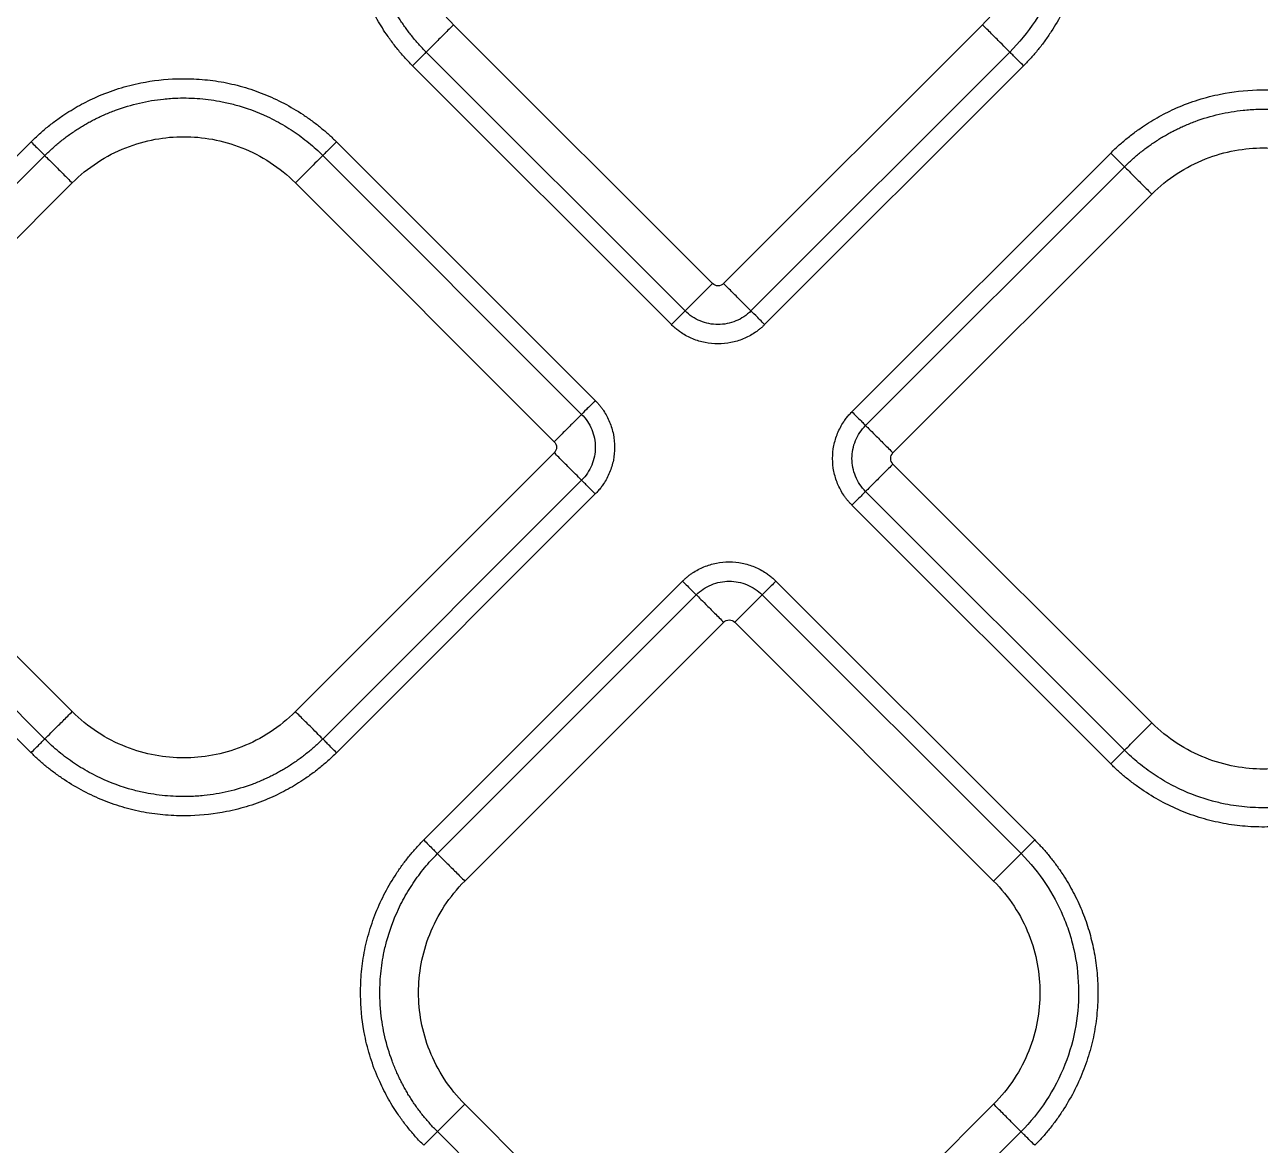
# Model space of a CAD drawing. Extents: x 0 to 84, y -21 to 126.
# Drawn here: x 39.184 to 42.328, y 36.172 to 39.023 of the extents above; entities that cross this region are included whole.
import ezdxf

# ---------------------------------------------------------------- set-up
doc = ezdxf.new("R2010")
doc.units = 0
doc.header["$MEASUREMENT"] = 0
doc.layers.add('1', color=4, linetype='Continuous')

# ---------------------------------------------------------------- blocks, each defined once
blk = doc.blocks.new('PRODIGY')
at = {"layer": '1', "color": 3, "linetype": 'Continuous', "lineweight": 25}
for p, q in [((40.9336, 38.3647), (40.2749, 39.0234)), ((41.6205, 39.0234), (40.9618, 38.3647)), ((40.8639, 38.295), (40.2052, 38.9537)), ((41.6902, 38.9537), (41.0316, 38.295)), ((40.829, 38.2602), (40.1703, 38.9188)), ((41.7251, 38.9188), (41.0664, 38.2602)), ((38.5411, 38.0667), (39.1998, 38.7253)), ((39.9769, 38.7253), (40.6355, 38.0667)), ((38.576, 38.0318), (39.2346, 38.6905)), ((39.942, 38.6905), (40.6007, 38.0318)), ((41.2884, 38.0382), (41.9471, 38.6968)), ((41.3232, 38.0033), (41.9819, 38.662)), ((38.6457, 37.9621), (39.3043, 38.6208)), ((39.8723, 38.6208), (40.531, 37.9621)), ((41.3929, 37.9336), (42.0516, 38.5923)), ((39.3043, 37.2752), (38.6457, 37.9338)), ((40.531, 37.9338), (39.8723, 37.2752)), ((42.0516, 37.2467), (41.3929, 37.9053)), ((39.2346, 37.2055), (38.576, 37.8641)), ((40.6007, 37.8641), (39.942, 37.2055)), ((39.1998, 37.1706), (38.5411, 37.8293)), ((40.6355, 37.8293), (39.9769, 37.1706)), ((41.9819, 37.177), (41.3232, 37.8356)), ((41.9471, 37.1421), (41.2884, 37.8008)), ((40.1989, 36.9486), (40.8575, 37.6073)), ((41.0949, 37.6073), (41.7536, 36.9486)), ((40.2337, 36.9138), (40.8924, 37.5725)), ((41.0601, 37.5725), (41.7187, 36.9138)), ((40.3034, 36.8441), (40.9621, 37.5027)), ((40.9904, 37.5027), (41.649, 36.8441)), ((40.9621, 35.6174), (40.3034, 36.2761)), ((41.649, 36.2761), (40.9904, 35.6174)), ((40.8924, 35.5477), (40.2337, 36.2064)), ((41.7187, 36.2064), (41.0601, 35.5477))]:
    blk.add_line(p, q, dxfattribs=at)
for points, knots in [([(40.1703, 38.9188), (40.1669, 38.9224), (40.1599, 38.9295), (40.1497, 38.9405), (40.1399, 38.9517), (40.1304, 38.9633), (40.1212, 38.9751), (40.1123, 38.9872), (40.0971, 39.009), (40.0771, 39.0415), (40.0537, 39.0889), (40.034, 39.1411), (40.0165, 39.2092), (40.0088, 39.2784), (40.0101, 39.3467), (40.0168, 39.4026), (40.0293, 39.4577), (40.0478, 39.5113), (40.0716, 39.5627), (40.0955, 39.6031), (40.1168, 39.6337), (40.1337, 39.6555), (40.1514, 39.6764), (40.164, 39.6894), (40.1703, 39.6959)], [0, 0, 0, 0, 0.017341, 0.034665, 0.051985, 0.069313, 0.086663, 0.104047, 0.121478, 0.179141, 0.236743, 0.304922, 0.372836, 0.480686, 0.54577, 0.610337, 0.67596, 0.741895, 0.807114, 0.872629, 0.904913, 0.936849, 0.968517, 1, 1, 1, 1]), ([(41.7251, 39.6959), (41.7282, 39.6927), (41.7346, 39.6863), (41.7437, 39.6764), (41.7527, 39.6663), (41.7613, 39.656), (41.7698, 39.6454), (41.778, 39.6347), (41.7859, 39.6237), (41.7959, 39.6091), (41.8076, 39.5906), (41.8245, 39.5609), (41.8429, 39.5232), (41.8603, 39.4764), (41.8736, 39.4275), (41.8824, 39.3765), (41.8865, 39.3233), (41.8855, 39.2692), (41.879, 39.2141), (41.8668, 39.1595), (41.8486, 39.1059), (41.825, 39.0543), (41.801, 39.0134), (41.7796, 38.9823), (41.7624, 38.96), (41.7444, 38.9387), (41.7315, 38.9254), (41.7251, 38.9188)], [0, 0, 0, 0, 0.015653, 0.03129, 0.046922, 0.062557, 0.078206, 0.093877, 0.10958, 0.125325, 0.155378, 0.185662, 0.243925, 0.301095, 0.359088, 0.419952, 0.480645, 0.544392, 0.607866, 0.673169, 0.738587, 0.80425, 0.870202, 0.903106, 0.935649, 0.967918, 1, 1, 1, 1]), ([(40.2052, 38.9537), (40.2019, 38.957), (40.1954, 38.9636), (40.1861, 38.9738), (40.177, 38.9842), (40.1683, 38.9947), (40.16, 39.0054), (40.1521, 39.0162), (40.1445, 39.0272), (40.1372, 39.0382), (40.1303, 39.0493), (40.1238, 39.0605), (40.1176, 39.0717), (40.1118, 39.083), (40.1062, 39.0945), (40.0985, 39.1113), (40.0853, 39.1441), (40.0704, 39.1937), (40.0615, 39.2472), (40.058, 39.2987), (40.0593, 39.3488), (40.0661, 39.3973), (40.0797, 39.4552), (40.0966, 39.5013), (40.1172, 39.5426), (40.1296, 39.5645), (40.143, 39.5856), (40.1573, 39.6058), (40.1724, 39.6252), (40.1883, 39.6437), (40.1996, 39.6553), (40.2052, 39.6611)], [0, 0, 0, 0, 0.017778, 0.035429, 0.05295, 0.070335, 0.087579, 0.104678, 0.121627, 0.138422, 0.15506, 0.171537, 0.187851, 0.204007, 0.220236, 0.23663, 0.2744, 0.355233, 0.434067, 0.480754, 0.552371, 0.624938, 0.667358, 0.779414, 0.811539, 0.843523, 0.875325, 0.90691, 0.93824, 0.96928, 1, 1, 1, 1]), ([(41.6902, 39.6611), (41.7139, 39.6374), (41.7348, 39.6117), (41.7703, 39.5584), (41.7851, 39.5308), (41.8027, 39.4892), (41.8079, 39.4755), (41.8171, 39.4471), (41.8211, 39.4324), (41.8313, 39.3871), (41.8355, 39.3554), (41.8375, 39.2901), (41.8353, 39.2565), (41.8239, 39.1897), (41.8146, 39.1564), (41.7894, 39.0922), (41.7734, 39.0613), (41.7356, 39.0039), (41.7139, 38.9774), (41.6902, 38.9537)], [0, 0, 0, 0, 0.125, 0.125, 0.25, 0.25, 0.3125, 0.3125, 0.375, 0.375, 0.5, 0.5, 0.625, 0.625, 0.75, 0.75, 0.875, 0.875, 1, 1, 1, 1]), ([(40.2749, 39.0234), (40.2553, 39.043), (40.2377, 39.0646), (40.2077, 39.1106), (40.1953, 39.1348), (40.1757, 39.1842), (40.1686, 39.2094), (40.1594, 39.2591), (40.1573, 39.2837), (40.1573, 39.331), (40.1594, 39.3556), (40.1686, 39.4053), (40.1757, 39.4305), (40.1953, 39.4799), (40.2077, 39.5042), (40.2377, 39.5501), (40.2553, 39.5718), (40.2749, 39.5914)], [0, 0, 0, 0, 0.125, 0.125, 0.25, 0.25, 0.375, 0.375, 0.5, 0.5, 0.625, 0.625, 0.75, 0.75, 0.875, 0.875, 1, 1, 1, 1]), ([(41.6205, 39.5914), (41.6401, 39.5718), (41.6577, 39.5501), (41.6877, 39.5042), (41.7002, 39.4799), (41.7197, 39.4305), (41.7268, 39.4053), (41.736, 39.3556), (41.7382, 39.331), (41.7382, 39.2837), (41.736, 39.2591), (41.7268, 39.2094), (41.7197, 39.1842), (41.7002, 39.1348), (41.6877, 39.1106), (41.6577, 39.0646), (41.6401, 39.043), (41.6205, 39.0234)], [0, 0, 0, 0, 0.125, 0.125, 0.25, 0.25, 0.375, 0.375, 0.5, 0.5, 0.625, 0.625, 0.75, 0.75, 0.875, 0.875, 1, 1, 1, 1]), ([(40.2749, 39.0234), (40.2675, 39.016), (40.2596, 39.0081), (40.2441, 38.9926), (40.2365, 38.985), (40.2232, 38.9717), (40.2176, 38.966), (40.2092, 38.9577), (40.2065, 38.955), (40.2052, 38.9537)], [0, 0, 0, 0, 0.25, 0.25, 0.5, 0.5, 0.75, 0.75, 1, 1, 1, 1]), ([(41.6902, 38.9537), (41.6889, 38.955), (41.6862, 38.9577), (41.6778, 38.966), (41.6722, 38.9717), (41.6589, 38.985), (41.6513, 38.9926), (41.6358, 39.0081), (41.6279, 39.016), (41.6205, 39.0234)], [0, 0, 0, 0, 0.25, 0.25, 0.5, 0.5, 0.75, 0.75, 1, 1, 1, 1]), ([(40.2052, 38.9537), (40.2046, 38.9531), (40.2033, 38.9518), (40.1994, 38.9479), (40.1967, 38.9452), (40.1902, 38.9387), (40.1864, 38.9349), (40.1784, 38.9269), (40.1743, 38.9227), (40.1703, 38.9188)], [0, 0, 0, 0, 0.25, 0.25, 0.5, 0.5, 0.75, 0.75, 1, 1, 1, 1]), ([(41.7251, 38.9188), (41.7212, 38.9227), (41.717, 38.9269), (41.709, 38.9349), (41.7052, 38.9387), (41.6987, 38.9452), (41.696, 38.9479), (41.6921, 38.9518), (41.6908, 38.9531), (41.6902, 38.9537)], [0, 0, 0, 0, 0.25, 0.25, 0.5, 0.5, 0.75, 0.75, 1, 1, 1, 1]), ([(39.1998, 38.7253), (39.2033, 38.7288), (39.2104, 38.7358), (39.2214, 38.7459), (39.2327, 38.7558), (39.2442, 38.7653), (39.256, 38.7745), (39.2681, 38.7834), (39.2899, 38.7986), (39.3225, 38.8186), (39.3698, 38.842), (39.4221, 38.8617), (39.4901, 38.8792), (39.5593, 38.8869), (39.6277, 38.8856), (39.6835, 38.8789), (39.7386, 38.8664), (39.7922, 38.8479), (39.8436, 38.8241), (39.884, 38.8002), (39.9147, 38.7789), (39.9365, 38.762), (39.9573, 38.7443), (39.9704, 38.7316), (39.9769, 38.7253)], [0, 0, 0, 0, 0.017341, 0.034665, 0.051985, 0.069313, 0.086663, 0.104047, 0.121478, 0.179141, 0.236743, 0.304922, 0.372836, 0.480686, 0.54577, 0.610337, 0.67596, 0.741895, 0.807114, 0.872629, 0.904913, 0.936849, 0.968517, 1, 1, 1, 1]), ([(39.2346, 38.6905), (39.2379, 38.6938), (39.2446, 38.7003), (39.2548, 38.7096), (39.2652, 38.7187), (39.2757, 38.7273), (39.2864, 38.7357), (39.2972, 38.7436), (39.3081, 38.7512), (39.3192, 38.7585), (39.3303, 38.7654), (39.3414, 38.7719), (39.3527, 38.7781), (39.364, 38.7839), (39.3755, 38.7895), (39.3922, 38.7971), (39.425, 38.8104), (39.4747, 38.8253), (39.5281, 38.8342), (39.5797, 38.8376), (39.6297, 38.8363), (39.6782, 38.8296), (39.7361, 38.816), (39.7823, 38.7991), (39.8235, 38.7785), (39.8454, 38.7661), (39.8665, 38.7527), (39.8868, 38.7384), (39.9062, 38.7233), (39.9247, 38.7074), (39.9363, 38.6961), (39.942, 38.6905)], [0, 0, 0, 0, 0.0177773, 0.0354291, 0.05295, 0.0703348, 0.0875787, 0.1046772, 0.1216261, 0.1384214, 0.1550594, 0.1715367, 0.1878502, 0.2040071, 0.2202357, 0.2366296, 0.2744003, 0.3552333, 0.4340671, 0.4807536, 0.5523715, 0.624938, 0.6673579, 0.7794137, 0.8115391, 0.8435227, 0.8753255, 0.9069098, 0.9382395, 0.9692804, 1, 1, 1, 1]), ([(41.9471, 38.6968), (41.9506, 38.7003), (41.9577, 38.7073), (41.9687, 38.7174), (41.98, 38.7273), (41.9915, 38.7368), (42.0033, 38.746), (42.0154, 38.7549), (42.0372, 38.7701), (42.0698, 38.7901), (42.1171, 38.8135), (42.1693, 38.8332), (42.2374, 38.8507), (42.3066, 38.8584), (42.375, 38.8571), (42.4308, 38.8504), (42.4859, 38.8379), (42.5395, 38.8194), (42.5909, 38.7956), (42.6313, 38.7717), (42.662, 38.7504), (42.6838, 38.7335), (42.7046, 38.7158), (42.7177, 38.7031), (42.7242, 38.6968)], [0, 0, 0, 0, 0.0173412, 0.0346651, 0.0519847, 0.069313, 0.0866627, 0.1040468, 0.121478, 0.1791406, 0.2367426, 0.3049223, 0.3728359, 0.4806859, 0.5457701, 0.6103365, 0.6759598, 0.7418949, 0.807114, 0.8726293, 0.9049132, 0.9368491, 0.9685172, 1, 1, 1, 1]), ([(41.9819, 38.662), (41.9852, 38.6652), (41.9918, 38.6718), (42.0021, 38.6811), (42.0124, 38.6902), (42.023, 38.6988), (42.0337, 38.7072), (42.0445, 38.7151), (42.0554, 38.7227), (42.0664, 38.73), (42.0775, 38.7369), (42.0887, 38.7434), (42.0999, 38.7496), (42.1113, 38.7554), (42.1228, 38.761), (42.1395, 38.7686), (42.1723, 38.7819), (42.222, 38.7968), (42.2754, 38.8057), (42.3269, 38.8091), (42.377, 38.8078), (42.4255, 38.8011), (42.4834, 38.7875), (42.5296, 38.7706), (42.5708, 38.75), (42.5927, 38.7376), (42.6138, 38.7242), (42.6341, 38.7099), (42.6534, 38.6948), (42.6719, 38.6789), (42.6835, 38.6676), (42.6893, 38.662)], [0, 0, 0, 0, 0.017777, 0.035429, 0.05295, 0.070335, 0.087578, 0.104677, 0.121626, 0.138421, 0.155059, 0.171537, 0.18785, 0.204007, 0.220236, 0.23663, 0.2744, 0.355233, 0.434067, 0.480754, 0.552372, 0.624938, 0.667358, 0.779414, 0.811539, 0.843523, 0.875326, 0.90691, 0.93824, 0.96928, 1, 1, 1, 1]), ([(39.3043, 38.6208), (39.3239, 38.6404), (39.3456, 38.6579), (39.3915, 38.688), (39.4158, 38.7004), (39.4652, 38.72), (39.4904, 38.7271), (39.5401, 38.7363), (39.5647, 38.7384), (39.612, 38.7384), (39.6365, 38.7363), (39.6863, 38.7271), (39.7114, 38.72), (39.7609, 38.7004), (39.7851, 38.688), (39.8311, 38.6579), (39.8527, 38.6404), (39.8723, 38.6208)], [0, 0, 0, 0, 0.125, 0.125, 0.25, 0.25, 0.375, 0.375, 0.5, 0.5, 0.625, 0.625, 0.75, 0.75, 0.875, 0.875, 1, 1, 1, 1]), ([(39.1998, 38.7253), (39.2035, 38.7217), (39.2074, 38.7177), (39.2152, 38.71), (39.219, 38.7062), (39.2256, 38.6995), (39.2284, 38.6967), (39.2326, 38.6925), (39.234, 38.6911), (39.2346, 38.6905)], [0, 0, 0, 0, 0.25, 0.25, 0.5, 0.5, 0.75, 0.75, 1, 1, 1, 1]), ([(39.9769, 38.7253), (39.973, 38.7214), (39.9688, 38.7173), (39.9608, 38.7093), (39.957, 38.7055), (39.9505, 38.699), (39.9478, 38.6963), (39.9439, 38.6923), (39.9426, 38.6911), (39.942, 38.6905)], [0, 0, 0, 0, 0.25, 0.25, 0.5, 0.5, 0.75, 0.75, 1, 1, 1, 1]), ([(42.0516, 38.5923), (42.0712, 38.6119), (42.0929, 38.6294), (42.1388, 38.6595), (42.163, 38.6719), (42.2125, 38.6915), (42.2377, 38.6986), (42.2874, 38.7078), (42.3119, 38.7099), (42.3593, 38.7099), (42.3838, 38.7078), (42.4336, 38.6986), (42.4587, 38.6915), (42.5082, 38.6719), (42.5324, 38.6595), (42.5783, 38.6294), (42.6, 38.6119), (42.6196, 38.5923)], [0, 0, 0, 0, 0.125, 0.125, 0.25, 0.25, 0.375, 0.375, 0.5, 0.5, 0.625, 0.625, 0.75, 0.75, 0.875, 0.875, 1, 1, 1, 1]), ([(39.2346, 38.6905), (39.2359, 38.6892), (39.2386, 38.6865), (39.247, 38.6781), (39.2527, 38.6725), (39.266, 38.6592), (39.2736, 38.6516), (39.2891, 38.636), (39.297, 38.6282), (39.3043, 38.6208)], [0, 0, 0, 0, 0.25, 0.25, 0.5, 0.5, 0.75, 0.75, 1, 1, 1, 1]), ([(39.942, 38.6905), (39.9407, 38.6892), (39.938, 38.6865), (39.9296, 38.6781), (39.924, 38.6725), (39.9107, 38.6592), (39.9031, 38.6516), (39.8876, 38.636), (39.8797, 38.6282), (39.8723, 38.6208)], [0, 0, 0, 0, 0.25, 0.25, 0.5, 0.5, 0.75, 0.75, 1, 1, 1, 1]), ([(41.9471, 38.6968), (41.9507, 38.6931), (41.9547, 38.6892), (41.9624, 38.6814), (41.9662, 38.6776), (41.9729, 38.671), (41.9757, 38.6682), (41.9799, 38.664), (41.9813, 38.6626), (41.9819, 38.662)], [0, 0, 0, 0, 0.25, 0.25, 0.5, 0.5, 0.75, 0.75, 1, 1, 1, 1]), ([(41.9819, 38.662), (41.9832, 38.6607), (41.9859, 38.658), (41.9943, 38.6496), (41.9999, 38.644), (42.0132, 38.6307), (42.0208, 38.6231), (42.0364, 38.6075), (42.0442, 38.5997), (42.0516, 38.5923)], [0, 0, 0, 0, 0.25, 0.25, 0.5, 0.5, 0.75, 0.75, 1, 1, 1, 1]), ([(40.8639, 38.295), (40.8652, 38.2963), (40.8679, 38.299), (40.8762, 38.3074), (40.8819, 38.313), (40.8952, 38.3263), (40.9028, 38.3339), (40.9183, 38.3494), (40.9262, 38.3573), (40.9336, 38.3647)], [0, 0, 0, 0, 0.25, 0.25, 0.5, 0.5, 0.75, 0.75, 1, 1, 1, 1]), ([(41.0316, 38.295), (41.0303, 38.2963), (41.0276, 38.299), (41.0192, 38.3073), (41.0136, 38.313), (41.0003, 38.3263), (40.9927, 38.3339), (40.9772, 38.3494), (40.9692, 38.3573), (40.9618, 38.3647)], [0, 0, 0, 0, 0.25, 0.25, 0.5, 0.5, 0.75, 0.75, 1, 1, 1, 1]), ([(40.829, 38.2602), (40.8329, 38.2641), (40.8371, 38.2682), (40.845, 38.2762), (40.8489, 38.28), (40.8554, 38.2865), (40.8581, 38.2892), (40.862, 38.2931), (40.8633, 38.2944), (40.8639, 38.295)], [0, 0, 0, 0, 0.25, 0.25, 0.5, 0.5, 0.75, 0.75, 1, 1, 1, 1]), ([(41.0316, 38.295), (41.0207, 38.2841), (41.0075, 38.2754), (40.9786, 38.2634), (40.9631, 38.2603), (40.9324, 38.2603), (40.9168, 38.2634), (40.8879, 38.2754), (40.8747, 38.2841), (40.8639, 38.295)], [0, 0, 0, 0, 0.25, 0.25, 0.5, 0.5, 0.75, 0.75, 1, 1, 1, 1]), ([(41.0664, 38.2602), (41.0582, 38.2684), (41.0499, 38.2767), (41.0373, 38.2893), (41.0329, 38.2936), (41.0316, 38.295)], [0, 0, 0, 0, 0.5, 0.5, 1, 1, 1, 1]), ([(41.0664, 38.2602), (41.0645, 38.2583), (41.0605, 38.2544), (41.0543, 38.2491), (41.0478, 38.244), (41.0387, 38.2377), (41.0269, 38.2306), (41.012, 38.2236), (40.9965, 38.218), (40.9752, 38.2127), (40.9477, 38.2099), (40.9202, 38.2127), (40.8989, 38.218), (40.8834, 38.2236), (40.8685, 38.2306), (40.8559, 38.2382), (40.8454, 38.2456), (40.8369, 38.2526), (40.8316, 38.2576), (40.829, 38.2602)], [0, 0, 0, 0, 0.031198, 0.062422, 0.093752, 0.125266, 0.187622, 0.250173, 0.31267, 0.375042, 0.499989, 0.624937, 0.687308, 0.749825, 0.812368, 0.874743, 0.916727, 0.958417, 1, 1, 1, 1]), ([(40.6355, 38.0667), (40.6273, 38.0584), (40.619, 38.0502), (40.6064, 38.0375), (40.6021, 38.0332), (40.6007, 38.0318)], [0, 0, 0, 0, 0.5, 0.5, 1, 1, 1, 1]), ([(40.6355, 38.0667), (40.6374, 38.0647), (40.6413, 38.0608), (40.6466, 38.0545), (40.6517, 38.048), (40.658, 38.039), (40.6651, 38.0272), (40.6721, 38.0123), (40.6776, 37.9968), (40.683, 37.9755), (40.6858, 37.948), (40.683, 37.9205), (40.6776, 37.8992), (40.6721, 37.8837), (40.6651, 37.8688), (40.6575, 37.8562), (40.6501, 37.8457), (40.6431, 37.8372), (40.6381, 37.8319), (40.6355, 37.8293)], [0, 0, 0, 0, 0.031198, 0.062422, 0.093752, 0.125266, 0.187622, 0.250173, 0.31267, 0.375042, 0.499989, 0.624937, 0.687308, 0.749825, 0.812368, 0.874743, 0.916727, 0.958417, 1, 1, 1, 1]), ([(40.6007, 38.0318), (40.5994, 38.0305), (40.5967, 38.0278), (40.5884, 38.0195), (40.5827, 38.0138), (40.5694, 38.0006), (40.5618, 37.993), (40.5463, 37.9774), (40.5384, 37.9695), (40.531, 37.9621)], [0, 0, 0, 0, 0.25, 0.25, 0.5, 0.5, 0.75, 0.75, 1, 1, 1, 1]), ([(40.6007, 38.0318), (40.6115, 38.021), (40.6203, 38.0078), (40.6323, 37.9789), (40.6354, 37.9633), (40.6354, 37.9326), (40.6323, 37.9171), (40.6203, 37.8882), (40.6115, 37.875), (40.6007, 37.8641)], [0, 0, 0, 0, 0.25, 0.25, 0.5, 0.5, 0.75, 0.75, 1, 1, 1, 1]), ([(41.2884, 37.8008), (41.2865, 37.8027), (41.2827, 37.8067), (41.2773, 37.8129), (41.2722, 37.8194), (41.2659, 37.8284), (41.2589, 37.8403), (41.2519, 37.8552), (41.2463, 37.8707), (41.2409, 37.892), (41.2381, 37.9195), (41.2409, 37.9469), (41.2463, 37.9682), (41.2519, 37.9838), (41.2589, 37.9987), (41.2664, 38.0113), (41.2738, 38.0217), (41.2808, 38.0303), (41.2859, 38.0356), (41.2884, 38.0382)], [0, 0, 0, 0, 0.031198, 0.062422, 0.093752, 0.125266, 0.187622, 0.250173, 0.31267, 0.375042, 0.499989, 0.624937, 0.687308, 0.749825, 0.812368, 0.874743, 0.916727, 0.958417, 1, 1, 1, 1]), ([(41.2884, 38.0382), (41.2923, 38.0343), (41.2965, 38.0301), (41.3044, 38.0221), (41.3083, 38.0183), (41.3148, 38.0118), (41.3175, 38.0091), (41.3214, 38.0052), (41.3226, 38.0039), (41.3232, 38.0033)], [0, 0, 0, 0, 0.25, 0.25, 0.5, 0.5, 0.75, 0.75, 1, 1, 1, 1]), ([(41.3232, 37.8356), (41.3124, 37.8465), (41.3036, 37.8597), (41.2917, 37.8885), (41.2885, 37.9041), (41.2885, 37.9348), (41.2917, 37.9504), (41.3036, 37.9793), (41.3124, 37.9925), (41.3232, 38.0033)], [0, 0, 0, 0, 0.25, 0.25, 0.5, 0.5, 0.75, 0.75, 1, 1, 1, 1]), ([(41.3232, 38.0033), (41.3245, 38.002), (41.3272, 37.9993), (41.3356, 37.9909), (41.3413, 37.9853), (41.3546, 37.972), (41.3622, 37.9644), (41.3777, 37.9489), (41.3856, 37.941), (41.3929, 37.9336)], [0, 0, 0, 0, 0.25, 0.25, 0.5, 0.5, 0.75, 0.75, 1, 1, 1, 1]), ([(40.6007, 37.8641), (40.5994, 37.8654), (40.5967, 37.8681), (40.5883, 37.8765), (40.5827, 37.8822), (40.5694, 37.8955), (40.5618, 37.9031), (40.5462, 37.9186), (40.5384, 37.9265), (40.531, 37.9338)], [0, 0, 0, 0, 0.25, 0.25, 0.5, 0.5, 0.75, 0.75, 1, 1, 1, 1]), ([(41.3929, 37.9053), (41.3856, 37.898), (41.3777, 37.8901), (41.3622, 37.8746), (41.3546, 37.867), (41.3413, 37.8537), (41.3356, 37.848), (41.3272, 37.8396), (41.3245, 37.8369), (41.3232, 37.8356)], [0, 0, 0, 0, 0.25, 0.25, 0.5, 0.5, 0.75, 0.75, 1, 1, 1, 1]), ([(40.6355, 37.8293), (40.6316, 37.8332), (40.6275, 37.8373), (40.6195, 37.8453), (40.6157, 37.8491), (40.6092, 37.8557), (40.6065, 37.8583), (40.6025, 37.8623), (40.6013, 37.8635), (40.6007, 37.8641)], [0, 0, 0, 0, 0.25, 0.25, 0.5, 0.5, 0.75, 0.75, 1, 1, 1, 1]), ([(41.3232, 37.8356), (41.3226, 37.835), (41.3214, 37.8338), (41.3175, 37.8298), (41.3148, 37.8272), (41.3083, 37.8206), (41.3044, 37.8168), (41.2965, 37.8088), (41.2923, 37.8047), (41.2884, 37.8008)], [0, 0, 0, 0, 0.25, 0.25, 0.5, 0.5, 0.75, 0.75, 1, 1, 1, 1]), ([(40.8575, 37.6073), (40.8595, 37.6092), (40.8634, 37.613), (40.8697, 37.6184), (40.8762, 37.6235), (40.8852, 37.6298), (40.897, 37.6368), (40.9119, 37.6438), (40.9274, 37.6494), (40.9487, 37.6548), (40.9762, 37.6576), (41.0037, 37.6548), (41.025, 37.6494), (41.0405, 37.6438), (41.0554, 37.6368), (41.068, 37.6293), (41.0785, 37.6218), (41.087, 37.6149), (41.0923, 37.6098), (41.0949, 37.6073)], [0, 0, 0, 0, 0.031198, 0.062422, 0.093752, 0.125266, 0.187622, 0.250173, 0.31267, 0.375042, 0.499989, 0.624937, 0.687308, 0.749825, 0.812368, 0.874743, 0.916727, 0.958417, 1, 1, 1, 1]), ([(40.8575, 37.6073), (40.8658, 37.599), (40.874, 37.5908), (40.8866, 37.5782), (40.891, 37.5738), (40.8924, 37.5725)], [0, 0, 0, 0, 0.5, 0.5, 1, 1, 1, 1]), ([(40.8924, 37.5725), (40.9032, 37.5833), (40.9164, 37.5921), (40.9453, 37.604), (40.9609, 37.6072), (40.9916, 37.6072), (41.0071, 37.604), (41.036, 37.5921), (41.0492, 37.5833), (41.0601, 37.5725)], [0, 0, 0, 0, 0.25, 0.25, 0.5, 0.5, 0.75, 0.75, 1, 1, 1, 1]), ([(41.0949, 37.6073), (41.091, 37.6034), (41.0869, 37.5992), (41.0789, 37.5913), (41.0751, 37.5874), (41.0685, 37.5809), (41.0658, 37.5782), (41.0619, 37.5743), (41.0607, 37.5731), (41.0601, 37.5725)], [0, 0, 0, 0, 0.25, 0.25, 0.5, 0.5, 0.75, 0.75, 1, 1, 1, 1]), ([(40.8924, 37.5725), (40.8937, 37.5712), (40.8964, 37.5685), (40.9047, 37.5601), (40.9104, 37.5545), (40.9236, 37.5412), (40.9312, 37.5336), (40.9468, 37.5181), (40.9547, 37.5101), (40.9621, 37.5027)], [0, 0, 0, 0, 0.25, 0.25, 0.5, 0.5, 0.75, 0.75, 1, 1, 1, 1]), ([(41.0601, 37.5725), (41.0587, 37.5711), (41.056, 37.5684), (41.0477, 37.5601), (41.042, 37.5544), (41.0287, 37.5411), (41.0211, 37.5335), (41.0056, 37.518), (40.9977, 37.5101), (40.9904, 37.5027)], [0, 0, 0, 0, 0.25, 0.25, 0.5, 0.5, 0.75, 0.75, 1, 1, 1, 1]), ([(39.2346, 37.2055), (39.2359, 37.2068), (39.2386, 37.2095), (39.247, 37.2178), (39.2527, 37.2235), (39.266, 37.2368), (39.2736, 37.2444), (39.2891, 37.2599), (39.297, 37.2678), (39.3043, 37.2752)], [0, 0, 0, 0, 0.25, 0.25, 0.5, 0.5, 0.75, 0.75, 1, 1, 1, 1]), ([(39.8723, 37.2752), (39.8527, 37.2556), (39.8311, 37.238), (39.7851, 37.208), (39.7609, 37.1955), (39.7114, 37.1759), (39.6863, 37.1688), (39.6365, 37.1596), (39.612, 37.1575), (39.5647, 37.1575), (39.5401, 37.1596), (39.4904, 37.1688), (39.4652, 37.1759), (39.4158, 37.1955), (39.3915, 37.208), (39.3456, 37.238), (39.3239, 37.2556), (39.3043, 37.2752)], [0, 0, 0, 0, 0.125, 0.125, 0.25, 0.25, 0.375, 0.375, 0.5, 0.5, 0.625, 0.625, 0.75, 0.75, 0.875, 0.875, 1, 1, 1, 1]), ([(39.942, 37.2055), (39.9407, 37.2068), (39.938, 37.2095), (39.9296, 37.2178), (39.924, 37.2235), (39.9107, 37.2368), (39.9031, 37.2444), (39.8876, 37.2599), (39.8797, 37.2678), (39.8723, 37.2752)], [0, 0, 0, 0, 0.25, 0.25, 0.5, 0.5, 0.75, 0.75, 1, 1, 1, 1]), ([(41.9819, 37.177), (41.9832, 37.1783), (41.9859, 37.181), (41.9943, 37.1893), (41.9999, 37.195), (42.0132, 37.2083), (42.0208, 37.2159), (42.0364, 37.2314), (42.0442, 37.2393), (42.0516, 37.2467)], [0, 0, 0, 0, 0.25, 0.25, 0.5, 0.5, 0.75, 0.75, 1, 1, 1, 1]), ([(42.6196, 37.2467), (42.6, 37.2271), (42.5783, 37.2095), (42.5324, 37.1795), (42.5082, 37.167), (42.4587, 37.1474), (42.4336, 37.1403), (42.3838, 37.1311), (42.3593, 37.129), (42.3119, 37.129), (42.2874, 37.1311), (42.2377, 37.1403), (42.2125, 37.1474), (42.163, 37.167), (42.1388, 37.1795), (42.0929, 37.2095), (42.0712, 37.2271), (42.0516, 37.2467)], [0, 0, 0, 0, 0.125, 0.125, 0.25, 0.25, 0.375, 0.375, 0.5, 0.5, 0.625, 0.625, 0.75, 0.75, 0.875, 0.875, 1, 1, 1, 1]), ([(39.1998, 37.1706), (39.2037, 37.1745), (39.2078, 37.1787), (39.2158, 37.1867), (39.2196, 37.1905), (39.2261, 37.197), (39.2288, 37.1997), (39.2328, 37.2036), (39.234, 37.2049), (39.2346, 37.2055)], [0, 0, 0, 0, 0.25, 0.25, 0.5, 0.5, 0.75, 0.75, 1, 1, 1, 1]), ([(39.942, 37.2055), (39.9387, 37.2022), (39.9321, 37.1957), (39.9219, 37.1863), (39.9115, 37.1773), (39.901, 37.1686), (39.8903, 37.1603), (39.8794, 37.1523), (39.8685, 37.1447), (39.8575, 37.1375), (39.8464, 37.1306), (39.8352, 37.1241), (39.824, 37.1179), (39.8127, 37.112), (39.8012, 37.1064), (39.7844, 37.0988), (39.7516, 37.0856), (39.702, 37.0707), (39.6485, 37.0618), (39.597, 37.0583), (39.5469, 37.0596), (39.4984, 37.0664), (39.4405, 37.0799), (39.3943, 37.0968), (39.3531, 37.1175), (39.3312, 37.1299), (39.3101, 37.1432), (39.2899, 37.1575), (39.2705, 37.1727), (39.252, 37.1886), (39.2404, 37.1999), (39.2346, 37.2055)], [0, 0, 0, 0, 0.017777, 0.035429, 0.05295, 0.070335, 0.087579, 0.104678, 0.121626, 0.138422, 0.15506, 0.171537, 0.18785, 0.204007, 0.220236, 0.23663, 0.2744, 0.355233, 0.434068, 0.480754, 0.552372, 0.624938, 0.667358, 0.779414, 0.811539, 0.843523, 0.875326, 0.90691, 0.93824, 0.96928, 1, 1, 1, 1]), ([(39.9769, 37.1706), (39.9732, 37.1743), (39.9692, 37.1782), (39.9615, 37.186), (39.9577, 37.1898), (39.951, 37.1964), (39.9482, 37.1993), (39.944, 37.2035), (39.9427, 37.2048), (39.942, 37.2055)], [0, 0, 0, 0, 0.25, 0.25, 0.5, 0.5, 0.75, 0.75, 1, 1, 1, 1]), ([(39.9769, 37.1706), (39.9733, 37.1671), (39.9662, 37.1601), (39.9552, 37.15), (39.9439, 37.1402), (39.9324, 37.1307), (39.9206, 37.1215), (39.9085, 37.1125), (39.8867, 37.0973), (39.8541, 37.0774), (39.8068, 37.054), (39.7546, 37.0343), (39.6865, 37.0168), (39.6173, 37.0091), (39.549, 37.0104), (39.4931, 37.0171), (39.438, 37.0296), (39.3844, 37.048), (39.333, 37.0718), (39.2926, 37.0958), (39.262, 37.1171), (39.2401, 37.1339), (39.2193, 37.1517), (39.2063, 37.1643), (39.1998, 37.1706)], [0, 0, 0, 0, 0.017341, 0.034665, 0.051985, 0.069313, 0.086663, 0.104047, 0.121478, 0.179141, 0.236743, 0.304922, 0.372836, 0.480686, 0.54577, 0.610337, 0.67596, 0.741895, 0.807114, 0.872629, 0.904913, 0.936849, 0.968517, 1, 1, 1, 1]), ([(41.9471, 37.1421), (41.951, 37.146), (41.9551, 37.1502), (41.9631, 37.1581), (41.9669, 37.162), (41.9734, 37.1685), (41.9761, 37.1712), (41.9801, 37.1751), (41.9813, 37.1763), (41.9819, 37.177)], [0, 0, 0, 0, 0.25, 0.25, 0.5, 0.5, 0.75, 0.75, 1, 1, 1, 1]), ([(42.6893, 37.177), (42.686, 37.1737), (42.6794, 37.1672), (42.6692, 37.1578), (42.6588, 37.1488), (42.6482, 37.1401), (42.6375, 37.1318), (42.6267, 37.1238), (42.6158, 37.1162), (42.6048, 37.109), (42.5937, 37.1021), (42.5825, 37.0956), (42.5713, 37.0894), (42.5599, 37.0835), (42.5485, 37.0779), (42.5317, 37.0703), (42.4989, 37.0571), (42.4492, 37.0422), (42.3958, 37.0333), (42.3443, 37.0298), (42.2942, 37.0311), (42.2457, 37.0379), (42.1878, 37.0514), (42.1416, 37.0683), (42.1004, 37.089), (42.0785, 37.1013), (42.0574, 37.1147), (42.0371, 37.129), (42.0178, 37.1442), (41.9993, 37.1601), (41.9877, 37.1714), (41.9819, 37.177)], [0, 0, 0, 0, 0.017777, 0.035429, 0.05295, 0.070335, 0.087579, 0.104677, 0.121626, 0.138422, 0.15506, 0.171537, 0.18785, 0.204007, 0.220236, 0.23663, 0.2744, 0.355233, 0.434068, 0.480754, 0.552371, 0.624938, 0.667358, 0.779414, 0.811539, 0.843523, 0.875326, 0.90691, 0.93824, 0.96928, 1, 1, 1, 1]), ([(42.7242, 37.1421), (42.7206, 37.1386), (42.7135, 37.1316), (42.7025, 37.1215), (42.6912, 37.1117), (42.6797, 37.1022), (42.6679, 37.093), (42.6558, 37.084), (42.634, 37.0688), (42.6014, 37.0489), (42.5541, 37.0255), (42.5019, 37.0058), (42.4338, 36.9883), (42.3646, 36.9806), (42.2962, 36.9819), (42.2404, 36.9886), (42.1853, 37.0011), (42.1317, 37.0195), (42.0803, 37.0433), (42.0399, 37.0673), (42.0092, 37.0886), (41.9874, 37.1054), (41.9666, 37.1232), (41.9536, 37.1358), (41.9471, 37.1421)], [0, 0, 0, 0, 0.017341, 0.034665, 0.051985, 0.069313, 0.086663, 0.104047, 0.121478, 0.179141, 0.236743, 0.304922, 0.372836, 0.480686, 0.54577, 0.610337, 0.67596, 0.741895, 0.807114, 0.872629, 0.904913, 0.936849, 0.968517, 1, 1, 1, 1]), ([(40.1989, 36.1715), (40.1954, 36.1751), (40.1884, 36.1822), (40.1782, 36.1932), (40.1684, 36.2045), (40.1589, 36.216), (40.1497, 36.2278), (40.1408, 36.2399), (40.1256, 36.2617), (40.1056, 36.2943), (40.0822, 36.3416), (40.0625, 36.3938), (40.045, 36.4619), (40.0373, 36.5311), (40.0386, 36.5994), (40.0453, 36.6553), (40.0578, 36.7104), (40.0763, 36.764), (40.1001, 36.8154), (40.124, 36.8558), (40.1453, 36.8864), (40.1622, 36.9083), (40.1799, 36.9291), (40.1925, 36.9421), (40.1989, 36.9486)], [0, 0, 0, 0, 0.0173412, 0.0346651, 0.0519847, 0.069313, 0.0866627, 0.1040468, 0.121478, 0.1791406, 0.2367426, 0.3049223, 0.3728359, 0.4806859, 0.5457701, 0.6103365, 0.6759598, 0.7418949, 0.807114, 0.8726293, 0.9049132, 0.9368491, 0.9685172, 1, 1, 1, 1]), ([(40.1989, 36.9486), (40.2028, 36.9447), (40.2069, 36.9406), (40.2149, 36.9326), (40.2187, 36.9288), (40.2252, 36.9223), (40.2279, 36.9196), (40.2319, 36.9156), (40.2331, 36.9144), (40.2337, 36.9138)], [0, 0, 0, 0, 0.25, 0.25, 0.5, 0.5, 0.75, 0.75, 1, 1, 1, 1]), ([(41.7536, 36.9486), (41.7499, 36.9449), (41.7459, 36.941), (41.7382, 36.9332), (41.7344, 36.9294), (41.7277, 36.9228), (41.7249, 36.92), (41.7207, 36.9158), (41.7194, 36.9144), (41.7187, 36.9138)], [0, 0, 0, 0, 0.25, 0.25, 0.5, 0.5, 0.75, 0.75, 1, 1, 1, 1]), ([(41.7536, 36.9486), (41.7567, 36.9454), (41.7631, 36.939), (41.7722, 36.9291), (41.7812, 36.919), (41.7899, 36.9087), (41.7983, 36.8981), (41.8065, 36.8874), (41.8144, 36.8764), (41.8244, 36.8618), (41.8361, 36.8433), (41.853, 36.8137), (41.8714, 36.7759), (41.8888, 36.7291), (41.9021, 36.6802), (41.9109, 36.6292), (41.915, 36.576), (41.914, 36.5219), (41.9075, 36.4668), (41.8953, 36.4122), (41.8771, 36.3586), (41.8535, 36.307), (41.8295, 36.2661), (41.8081, 36.235), (41.7909, 36.2127), (41.7729, 36.1914), (41.76, 36.1782), (41.7536, 36.1715)], [0, 0, 0, 0, 0.015653, 0.03129, 0.046922, 0.062557, 0.078206, 0.093877, 0.10958, 0.125325, 0.155378, 0.185662, 0.243925, 0.301095, 0.359088, 0.419952, 0.480645, 0.544392, 0.607866, 0.673169, 0.738587, 0.80425, 0.870202, 0.903106, 0.935649, 0.967918, 1, 1, 1, 1]), ([(40.2337, 36.2064), (40.2304, 36.2097), (40.2239, 36.2163), (40.2146, 36.2265), (40.2055, 36.2369), (40.1969, 36.2475), (40.1885, 36.2581), (40.1806, 36.269), (40.173, 36.2799), (40.1657, 36.2909), (40.1588, 36.302), (40.1523, 36.3132), (40.1461, 36.3244), (40.1403, 36.3357), (40.1347, 36.3472), (40.1271, 36.364), (40.1138, 36.3968), (40.0989, 36.4465), (40.09, 36.4999), (40.0866, 36.5514), (40.0878, 36.6015), (40.0946, 36.65), (40.1082, 36.7079), (40.1251, 36.7541), (40.1457, 36.7953), (40.1581, 36.8172), (40.1715, 36.8383), (40.1858, 36.8586), (40.2009, 36.8779), (40.2168, 36.8964), (40.2281, 36.908), (40.2337, 36.9138)], [0, 0, 0, 0, 0.017777, 0.035429, 0.05295, 0.070335, 0.087579, 0.104677, 0.121626, 0.138421, 0.155059, 0.171537, 0.18785, 0.204007, 0.220236, 0.23663, 0.2744, 0.355233, 0.434067, 0.480754, 0.552371, 0.624938, 0.667358, 0.779414, 0.811539, 0.843523, 0.875326, 0.90691, 0.93824, 0.96928, 1, 1, 1, 1]), ([(40.2337, 36.9138), (40.235, 36.9125), (40.2377, 36.9098), (40.2461, 36.9014), (40.2517, 36.8957), (40.265, 36.8825), (40.2726, 36.8749), (40.2881, 36.8593), (40.296, 36.8515), (40.3034, 36.8441)], [0, 0, 0, 0, 0.25, 0.25, 0.5, 0.5, 0.75, 0.75, 1, 1, 1, 1]), ([(41.7187, 36.9138), (41.7174, 36.9125), (41.7147, 36.9098), (41.7064, 36.9014), (41.7007, 36.8957), (41.6874, 36.8825), (41.6798, 36.8749), (41.6643, 36.8593), (41.6564, 36.8515), (41.649, 36.8441)], [0, 0, 0, 0, 0.25, 0.25, 0.5, 0.5, 0.75, 0.75, 1, 1, 1, 1]), ([(41.7187, 36.9138), (41.7424, 36.8901), (41.7633, 36.8644), (41.7988, 36.8111), (41.8136, 36.7835), (41.8313, 36.7419), (41.8364, 36.7282), (41.8456, 36.6998), (41.8496, 36.6851), (41.8598, 36.6399), (41.864, 36.6081), (41.866, 36.5428), (41.8638, 36.5093), (41.8524, 36.4424), (41.8431, 36.4091), (41.8179, 36.3449), (41.8019, 36.314), (41.7641, 36.2566), (41.7424, 36.2301), (41.7187, 36.2064)], [0, 0, 0, 0, 0.125, 0.125, 0.25, 0.25, 0.3125, 0.3125, 0.375, 0.375, 0.5, 0.5, 0.625, 0.625, 0.75, 0.75, 0.875, 0.875, 1, 1, 1, 1]), ([(40.3034, 36.2761), (40.2838, 36.2957), (40.2663, 36.3173), (40.2362, 36.3633), (40.2238, 36.3875), (40.2042, 36.437), (40.1971, 36.4621), (40.1879, 36.5119), (40.1858, 36.5364), (40.1858, 36.5837), (40.1879, 36.6083), (40.1971, 36.658), (40.2042, 36.6832), (40.2238, 36.7326), (40.2362, 36.7569), (40.2663, 36.8028), (40.2838, 36.8245), (40.3034, 36.8441)], [0, 0, 0, 0, 0.125, 0.125, 0.25, 0.25, 0.375, 0.375, 0.5, 0.5, 0.625, 0.625, 0.75, 0.75, 0.875, 0.875, 1, 1, 1, 1]), ([(41.649, 36.8441), (41.6686, 36.8245), (41.6862, 36.8028), (41.7162, 36.7569), (41.7287, 36.7326), (41.7482, 36.6832), (41.7554, 36.658), (41.7646, 36.6083), (41.7667, 36.5837), (41.7667, 36.5364), (41.7646, 36.5119), (41.7554, 36.4621), (41.7482, 36.437), (41.7287, 36.3875), (41.7162, 36.3633), (41.6862, 36.3173), (41.6686, 36.2957), (41.649, 36.2761)], [0, 0, 0, 0, 0.125, 0.125, 0.25, 0.25, 0.375, 0.375, 0.5, 0.5, 0.625, 0.625, 0.75, 0.75, 0.875, 0.875, 1, 1, 1, 1]), ([(40.3034, 36.2761), (40.296, 36.2687), (40.2881, 36.2608), (40.2726, 36.2453), (40.265, 36.2377), (40.2517, 36.2244), (40.2461, 36.2188), (40.2377, 36.2104), (40.235, 36.2077), (40.2337, 36.2064)], [0, 0, 0, 0, 0.25, 0.25, 0.5, 0.5, 0.75, 0.75, 1, 1, 1, 1]), ([(41.7187, 36.2064), (41.7174, 36.2077), (41.7147, 36.2104), (41.7064, 36.2188), (41.7007, 36.2244), (41.6874, 36.2377), (41.6798, 36.2453), (41.6643, 36.2608), (41.6564, 36.2687), (41.649, 36.2761)], [0, 0, 0, 0, 0.25, 0.25, 0.5, 0.5, 0.75, 0.75, 1, 1, 1, 1]), ([(40.2337, 36.2064), (40.2331, 36.2058), (40.2319, 36.2045), (40.2279, 36.2006), (40.2252, 36.1979), (40.2187, 36.1914), (40.2149, 36.1876), (40.2069, 36.1796), (40.2028, 36.1755), (40.1989, 36.1715)], [0, 0, 0, 0, 0.25, 0.25, 0.5, 0.5, 0.75, 0.75, 1, 1, 1, 1]), ([(41.7536, 36.1715), (41.7497, 36.1755), (41.7455, 36.1796), (41.7375, 36.1876), (41.7337, 36.1914), (41.7272, 36.1979), (41.7245, 36.2006), (41.7206, 36.2045), (41.7193, 36.2058), (41.7187, 36.2064)], [0, 0, 0, 0, 0.25, 0.25, 0.5, 0.5, 0.75, 0.75, 1, 1, 1, 1])]:
    blk.add_open_spline(points, degree=3, knots=knots, dxfattribs=at)
for points in [[(40.9618, 38.3647), (40.9581, 38.361), (40.9477, 38.3567), (40.9373, 38.361), (40.9336, 38.3647)], [(40.531, 37.9621), (40.5347, 37.9584), (40.539, 37.948), (40.5347, 37.9375), (40.531, 37.9338)], [(41.3929, 37.9053), (41.3892, 37.909), (41.3849, 37.9195), (41.3892, 37.9299), (41.3929, 37.9336)], [(40.9621, 37.5027), (40.9658, 37.5065), (40.9762, 37.5107), (40.9867, 37.5065), (40.9904, 37.5027)]]:
    blk.add_open_spline(points, degree=3, dxfattribs=at)

msp = doc.modelspace()

# ---------------------------------------------------------------- block references
at = {"layer": '1'}
msp.add_blockref('PRODIGY', (0, 0), dxfattribs=at)

doc.saveas('drawing.dxf')
